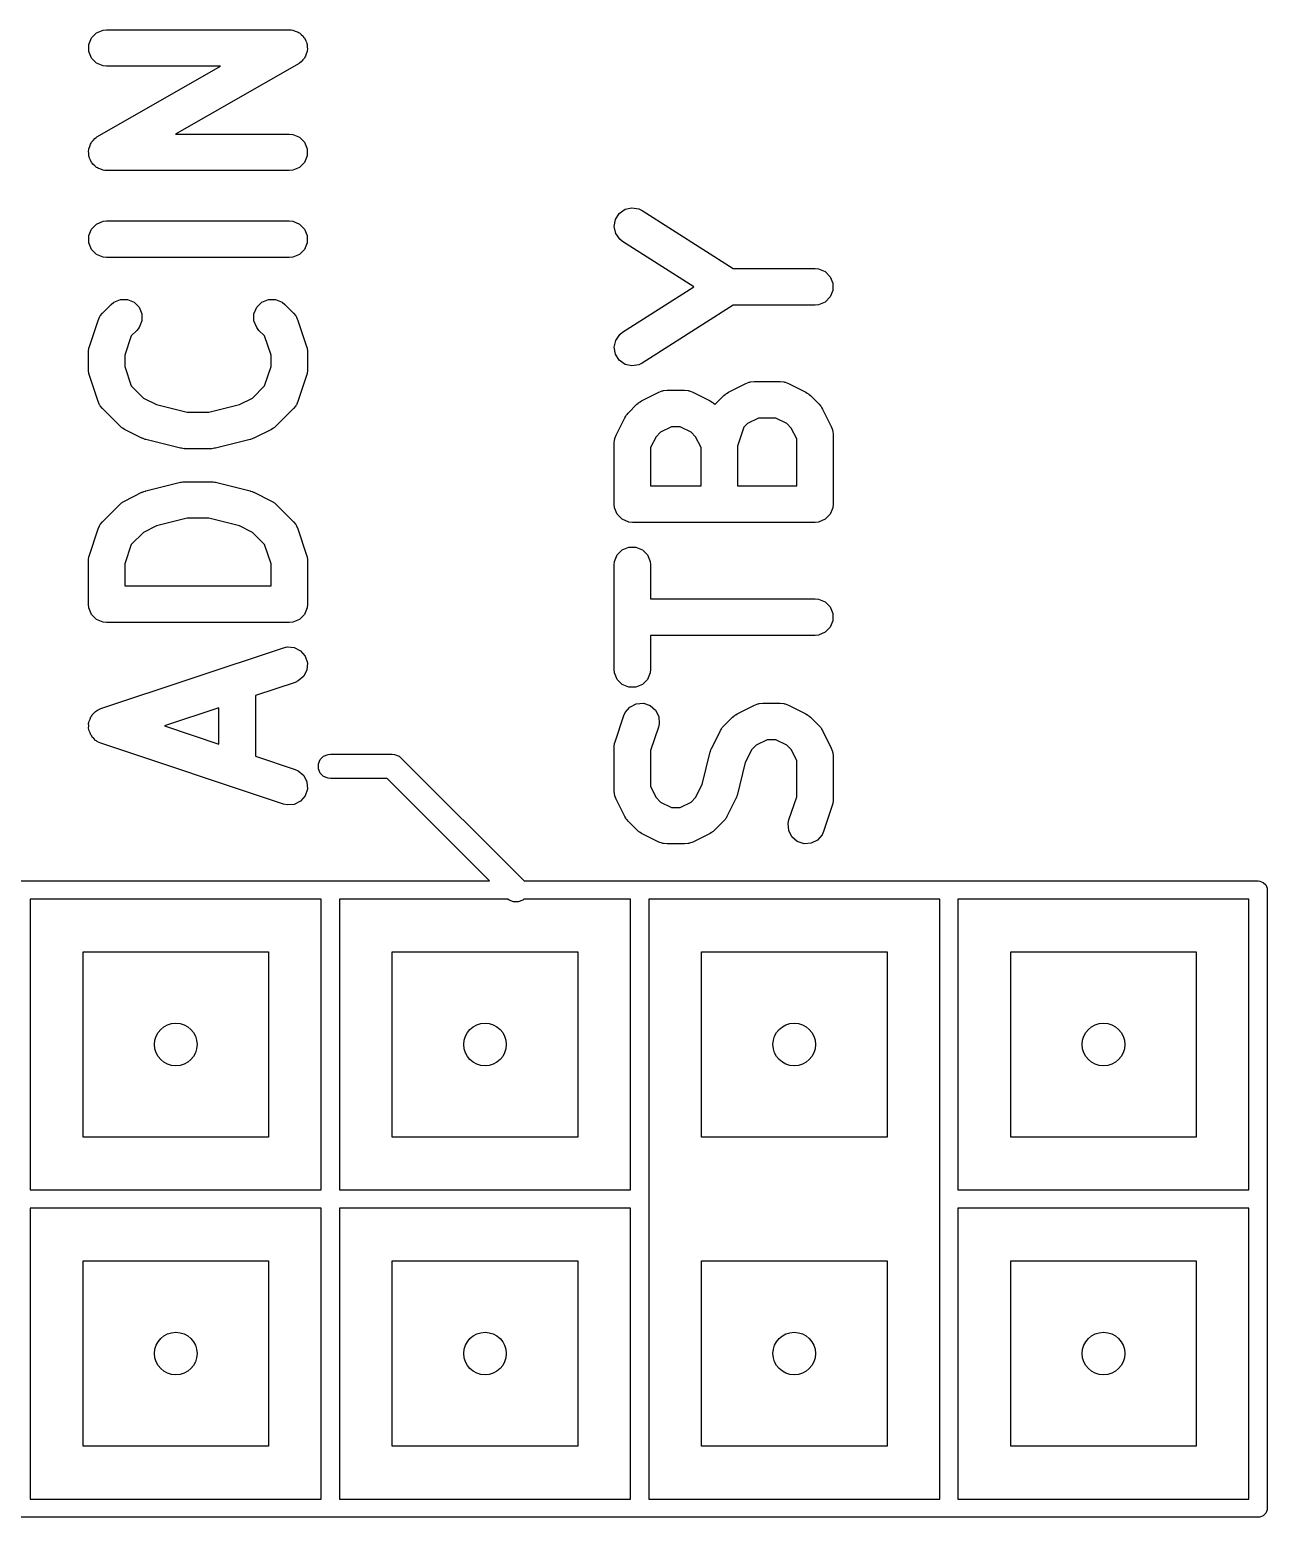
# Model space of a CAD drawing. Extents: x 0.01 to 1.99, y 0.03 to 1.59.
# Drawn here: x 0.9428 to 1.343, y 0.157 to 0.6383 of the extents above; entities that cross this region are included whole.
import ezdxf

# ---------------------------------------------------------------- set-up
doc = ezdxf.new("R2010")
doc.units = 0
doc.header["$MEASUREMENT"] = 0
doc.layers.add('BLACK', color=7, linetype='CONTINUOUS')

msp = doc.modelspace()

# ---------------------------------------------------------------- linework, layer by layer
at = {"layer": 'BLACK', "linetype": 'CONTINUOUS'}
for p, q in [((0.96186, 0.63358), (0.96274, 0.63571)), ((0.96274, 0.63571), (0.96437, 0.63734)), ((0.96437, 0.63734), (0.9665, 0.63822)), ((0.9665, 0.63822), (0.96765, 0.63833)), ((0.96765, 0.63833), (1.02671, 0.63833)), ((1.02671, 0.63833), (1.027, 0.6383)), ((1.027, 0.6383), (1.02712, 0.63832)), ((1.02712, 0.63832), (1.02727, 0.63828)), ((1.02727, 0.63828), (1.02786, 0.63822)), ((1.02786, 0.63822), (1.02858, 0.63792)), ((1.02858, 0.63792), (1.02934, 0.63771)), ((1.02934, 0.63771), (1.02964, 0.63748)), ((1.02964, 0.63748), (1.02999, 0.63734)), ((1.02999, 0.63734), (1.03054, 0.63678)), ((1.03054, 0.63678), (1.03116, 0.6363)), ((1.03116, 0.6363), (1.03135, 0.63597)), ((1.03135, 0.63597), (1.03162, 0.63571)), ((1.03162, 0.63571), (1.03192, 0.63498)), ((0.96186, 0.63128), (0.96186, 0.63358)), ((0.96274, 0.62915), (0.96186, 0.63128)), ((1.03192, 0.63498), (1.03231, 0.6343)), ((1.0322, 0.63055), (1.03199, 0.62979)), ((1.0325, 0.63128), (1.0322, 0.63055)), ((1.03231, 0.6343), (1.03235, 0.63393)), ((1.03235, 0.63393), (1.0325, 0.63358)), ((1.0325, 0.63358), (1.0325, 0.63279)), ((1.0325, 0.63279), (1.0326, 0.63201)), ((1.0326, 0.63201), (1.0325, 0.63165)), ((1.0325, 0.63165), (1.0325, 0.63128)), ((0.96437, 0.62752), (0.96274, 0.62915)), ((0.9665, 0.62664), (0.96437, 0.62752)), ((0.96472, 0.60381), (1.00447, 0.62652)), ((0.96765, 0.62652), (0.9665, 0.62664)), ((1.00447, 0.62652), (0.96765, 0.62652)), ((1.02964, 0.6273), (0.98989, 0.60459)), ((1.02988, 0.62747), (1.02964, 0.6273)), ((1.02999, 0.62752), (1.02988, 0.62747)), ((1.0301, 0.62763), (1.02999, 0.62752)), ((1.03058, 0.62797), (1.0301, 0.62763)), ((1.03106, 0.62859), (1.03058, 0.62797)), ((1.03162, 0.62915), (1.03106, 0.62859)), ((1.03176, 0.62949), (1.03162, 0.62915)), ((1.03199, 0.62979), (1.03176, 0.62949)), ((0.96237, 0.60132), (0.9626, 0.60161)), ((0.9626, 0.60161), (0.96274, 0.60196)), ((0.96274, 0.60196), (0.9633, 0.60252)), ((0.9633, 0.60252), (0.96378, 0.60314)), ((0.96378, 0.60314), (0.96426, 0.60348)), ((0.96426, 0.60348), (0.96437, 0.60359)), ((0.96437, 0.60359), (0.96448, 0.60364)), ((0.96448, 0.60364), (0.96472, 0.60381)), ((0.98989, 0.60459), (1.02671, 0.60459)), ((1.02671, 0.60459), (1.02786, 0.60447)), ((1.02786, 0.60447), (1.02999, 0.60359)), ((1.02999, 0.60359), (1.03162, 0.60196)), ((1.03162, 0.60196), (1.0325, 0.59983)), ((0.96176, 0.59909), (0.96186, 0.59946)), ((0.96186, 0.59831), (0.96176, 0.59909)), ((0.96186, 0.59983), (0.96216, 0.60056)), ((0.96186, 0.59946), (0.96186, 0.59983)), ((0.96186, 0.59753), (0.96186, 0.59831)), ((0.962, 0.59718), (0.96186, 0.59753)), ((0.96205, 0.59681), (0.962, 0.59718)), ((0.96244, 0.59613), (0.96205, 0.59681)), ((0.96216, 0.60056), (0.96237, 0.60132)), ((1.0325, 0.59753), (1.03162, 0.5954)), ((1.0325, 0.59983), (1.0325, 0.59753)), ((0.96274, 0.5954), (0.96244, 0.59613)), ((0.96301, 0.59513), (0.96274, 0.5954)), ((0.96319, 0.59481), (0.96301, 0.59513)), ((0.96381, 0.59433), (0.96319, 0.59481)), ((0.96437, 0.59377), (0.96381, 0.59433)), ((0.96472, 0.59363), (0.96437, 0.59377)), ((0.96502, 0.5934), (0.96472, 0.59363)), ((0.96577, 0.59319), (0.96502, 0.5934)), ((0.9665, 0.59289), (0.96577, 0.59319)), ((0.96709, 0.59283), (0.9665, 0.59289)), ((0.96724, 0.59279), (0.96709, 0.59283)), ((0.96735, 0.59281), (0.96724, 0.59279)), ((0.96765, 0.59278), (0.96735, 0.59281)), ((1.02671, 0.59278), (0.96765, 0.59278)), ((1.02786, 0.59289), (1.02671, 0.59278)), ((1.02999, 0.59377), (1.02786, 0.59289)), ((1.03162, 0.5954), (1.02999, 0.59377)), ((1.13215, 0.57697), (1.13338, 0.57891)), ((1.13338, 0.57891), (1.13527, 0.58024)), ((1.13527, 0.58024), (1.13752, 0.58074)), ((1.13752, 0.58074), (1.13979, 0.58034)), ((1.13979, 0.58034), (1.14082, 0.57981)), ((1.14082, 0.57981), (1.1703, 0.56105)), ((0.96186, 0.57171), (0.96274, 0.57384)), ((0.96274, 0.57384), (0.96437, 0.57547)), ((0.96437, 0.57547), (0.9665, 0.57635)), ((0.9665, 0.57635), (0.96765, 0.57647)), ((0.96765, 0.57647), (1.02671, 0.57647)), ((1.02671, 0.57647), (1.02786, 0.57635)), ((1.02786, 0.57635), (1.02999, 0.57547)), ((1.02999, 0.57547), (1.03162, 0.57384)), ((1.03162, 0.57384), (1.0325, 0.57171)), ((1.13175, 0.5747), (1.13215, 0.57697)), ((1.13225, 0.57245), (1.13175, 0.5747)), ((0.96186, 0.56941), (0.96186, 0.57171)), ((0.96274, 0.56728), (0.96186, 0.56941)), ((1.0325, 0.56941), (1.03162, 0.56728)), ((1.0325, 0.57171), (1.0325, 0.56941)), ((1.13357, 0.57056), (1.13225, 0.57245)), ((1.13448, 0.56985), (1.13357, 0.57056)), ((1.15758, 0.55515), (1.13448, 0.56985)), ((0.96437, 0.56565), (0.96274, 0.56728)), ((0.9665, 0.56477), (0.96437, 0.56565)), ((0.96765, 0.56465), (0.9665, 0.56477)), ((1.02671, 0.56465), (0.96765, 0.56465)), ((1.02786, 0.56477), (1.02671, 0.56465)), ((1.02999, 0.56565), (1.02786, 0.56477)), ((1.03162, 0.56728), (1.02999, 0.56565)), ((1.1703, 0.56105), (1.19671, 0.56105)), ((1.19671, 0.56105), (1.19786, 0.56094)), ((1.19786, 0.56094), (1.19999, 0.56006)), ((1.19999, 0.56006), (1.20162, 0.55843)), ((1.20162, 0.55843), (1.2025, 0.5563)), ((1.13448, 0.54044), (1.15758, 0.55515)), ((1.2025, 0.55399), (1.20162, 0.55187)), ((1.2025, 0.5563), (1.2025, 0.55399)), ((0.96629, 0.54661), (0.9691, 0.54943)), ((0.9691, 0.54943), (0.96999, 0.55016)), ((0.96999, 0.55016), (0.97212, 0.55104)), ((0.97212, 0.55104), (0.97443, 0.55104)), ((0.97443, 0.55104), (0.97656, 0.55016)), ((0.97656, 0.55016), (0.97819, 0.54853)), ((1.01617, 0.54853), (1.0178, 0.55016)), ((1.0178, 0.55016), (1.01993, 0.55104)), ((1.01993, 0.55104), (1.02223, 0.55104)), ((1.02223, 0.55104), (1.02436, 0.55016)), ((1.02436, 0.55016), (1.02526, 0.54943)), ((1.02526, 0.54943), (1.02807, 0.54661)), ((1.1703, 0.54924), (1.14082, 0.53048)), ((1.19671, 0.54924), (1.1703, 0.54924)), ((1.19786, 0.54935), (1.19671, 0.54924)), ((1.19999, 0.55024), (1.19786, 0.54935)), ((1.20162, 0.55187), (1.19999, 0.55024)), ((0.96205, 0.53587), (0.96486, 0.54431)), ((0.96486, 0.54431), (0.96533, 0.54536)), ((0.96533, 0.54536), (0.96547, 0.54552)), ((0.96547, 0.54552), (0.96555, 0.54572)), ((0.96555, 0.54572), (0.96629, 0.54661)), ((0.97819, 0.54853), (0.97907, 0.5464)), ((0.97907, 0.5441), (0.97819, 0.54197)), ((0.97907, 0.5464), (0.97907, 0.5441)), ((1.01529, 0.5464), (1.01617, 0.54853)), ((1.01529, 0.5441), (1.01529, 0.5464)), ((1.01617, 0.54197), (1.01529, 0.5441)), ((1.02807, 0.54661), (1.0288, 0.54572)), ((1.0288, 0.54572), (1.02889, 0.54552)), ((1.02889, 0.54552), (1.02902, 0.54536)), ((1.02902, 0.54536), (1.0295, 0.54431)), ((1.0295, 0.54431), (1.03231, 0.53587)), ((0.97562, 0.53925), (0.97356, 0.53304)), ((0.97745, 0.54107), (0.97562, 0.53925)), ((0.97819, 0.54197), (0.97745, 0.54107)), ((1.01691, 0.54107), (1.01617, 0.54197)), ((1.01873, 0.53925), (1.01691, 0.54107)), ((1.0208, 0.53304), (1.01873, 0.53925)), ((1.13225, 0.53784), (1.13357, 0.53973)), ((1.13357, 0.53973), (1.13448, 0.54044)), ((0.96175, 0.534), (0.9618, 0.53459)), ((0.96179, 0.53474), (0.96184, 0.53495)), ((0.9618, 0.53459), (0.96179, 0.53474)), ((0.96184, 0.53495), (0.96186, 0.53515)), ((0.96186, 0.53515), (0.96192, 0.5353)), ((0.96192, 0.5353), (0.96205, 0.53587)), ((1.03231, 0.53587), (1.03244, 0.5353)), ((1.03244, 0.5353), (1.0325, 0.53515)), ((1.0325, 0.53515), (1.03252, 0.53495)), ((1.03252, 0.53495), (1.03256, 0.53474)), ((1.03256, 0.53474), (1.03255, 0.53458)), ((1.03255, 0.53458), (1.03261, 0.534)), ((1.13175, 0.53559), (1.13225, 0.53784)), ((1.13215, 0.53332), (1.13175, 0.53559)), ((0.96175, 0.52838), (0.96175, 0.534)), ((0.97356, 0.53304), (0.97356, 0.52934)), ((1.0208, 0.52934), (1.0208, 0.53304)), ((1.03261, 0.534), (1.03261, 0.52838)), ((1.13338, 0.53138), (1.13215, 0.53332)), ((1.13527, 0.53006), (1.13338, 0.53138)), ((1.13752, 0.52956), (1.13527, 0.53006)), ((1.13979, 0.52996), (1.13752, 0.52956)), ((1.14082, 0.53048), (1.13979, 0.52996)), ((0.9618, 0.52779), (0.96175, 0.52838)), ((0.96179, 0.52764), (0.9618, 0.52779)), ((0.96184, 0.52743), (0.96179, 0.52764)), ((0.96186, 0.52723), (0.96184, 0.52743)), ((0.96192, 0.52708), (0.96186, 0.52723)), ((0.96205, 0.52651), (0.96192, 0.52708)), ((0.96486, 0.51807), (0.96205, 0.52651)), ((0.97356, 0.52934), (0.97562, 0.52313)), ((1.01873, 0.52313), (1.0208, 0.52934)), ((1.03231, 0.52651), (1.0295, 0.51807)), ((1.03244, 0.52708), (1.03231, 0.52651)), ((1.0325, 0.52723), (1.03244, 0.52708)), ((1.03252, 0.52743), (1.0325, 0.52723)), ((1.03256, 0.52764), (1.03252, 0.52743)), ((1.03261, 0.52838), (1.03255, 0.52779)), ((1.03255, 0.52779), (1.03256, 0.52764)), ((0.97562, 0.52313), (0.97959, 0.51917)), ((1.01477, 0.51917), (1.01873, 0.52313)), ((1.14063, 0.51825), (1.14626, 0.52106)), ((1.14626, 0.52106), (1.14734, 0.52147)), ((1.14734, 0.52147), (1.14755, 0.52149)), ((1.14755, 0.52149), (1.14775, 0.52157)), ((1.14775, 0.52157), (1.1489, 0.52168)), ((1.1489, 0.52168), (1.15452, 0.52168)), ((1.15452, 0.52168), (1.15568, 0.52157)), ((1.15568, 0.52157), (1.15587, 0.52149)), ((1.15587, 0.52149), (1.15608, 0.52147)), ((1.15608, 0.52147), (1.15716, 0.52106)), ((1.15716, 0.52106), (1.16279, 0.51825)), ((1.16441, 0.51714), (1.16722, 0.51995)), ((1.16722, 0.51995), (1.16767, 0.52032)), ((1.16767, 0.52032), (1.16778, 0.52044)), ((1.16778, 0.52044), (1.16795, 0.52055)), ((1.16795, 0.52055), (1.16812, 0.52069)), ((1.16812, 0.52069), (1.16826, 0.52075)), ((1.16826, 0.52075), (1.16876, 0.52106)), ((1.16876, 0.52106), (1.17438, 0.52387)), ((1.17438, 0.52387), (1.17546, 0.52428)), ((1.17546, 0.52428), (1.17567, 0.5243)), ((1.17567, 0.5243), (1.17587, 0.52438)), ((1.17587, 0.52438), (1.17702, 0.52449)), ((1.17702, 0.52449), (1.18546, 0.52449)), ((1.18546, 0.52449), (1.18661, 0.52438)), ((1.18661, 0.52438), (1.18681, 0.5243)), ((1.18681, 0.5243), (1.18702, 0.52428)), ((1.18702, 0.52428), (1.1881, 0.52387)), ((1.1881, 0.52387), (1.19372, 0.52106)), ((1.19372, 0.52106), (1.19422, 0.52075)), ((1.19422, 0.52075), (1.19436, 0.52069)), ((1.19436, 0.52069), (1.19452, 0.52055)), ((1.19452, 0.52055), (1.1947, 0.52044)), ((1.1947, 0.52044), (1.1948, 0.52032)), ((1.1948, 0.52032), (1.19526, 0.51995)), ((1.19526, 0.51995), (1.19807, 0.51714)), ((0.96533, 0.51702), (0.96486, 0.51807)), ((0.96547, 0.51686), (0.96533, 0.51702)), ((0.96555, 0.51666), (0.96547, 0.51686)), ((0.96629, 0.51577), (0.96555, 0.51666)), ((0.97191, 0.51014), (0.96629, 0.51577)), ((0.97959, 0.51917), (0.98377, 0.51708)), ((0.98377, 0.51708), (0.99369, 0.5146)), ((1.00067, 0.5146), (1.01058, 0.51708)), ((1.01058, 0.51708), (1.01477, 0.51917)), ((1.02807, 0.51577), (1.02245, 0.51014)), ((1.0288, 0.51666), (1.02807, 0.51577)), ((1.02889, 0.51686), (1.0288, 0.51666)), ((1.02902, 0.51702), (1.02889, 0.51686)), ((1.0295, 0.51807), (1.02902, 0.51702)), ((1.13629, 0.51433), (1.1391, 0.51714)), ((1.1391, 0.51714), (1.13955, 0.51751)), ((1.13955, 0.51751), (1.13965, 0.51763)), ((1.13965, 0.51763), (1.13983, 0.51774)), ((1.13983, 0.51774), (1.13999, 0.51787)), ((1.13999, 0.51787), (1.14014, 0.51793)), ((1.14014, 0.51793), (1.14063, 0.51825)), ((1.16279, 0.51825), (1.16328, 0.51793)), ((1.16328, 0.51793), (1.16343, 0.51787)), ((1.16343, 0.51787), (1.16359, 0.51774)), ((1.16359, 0.51774), (1.16377, 0.51763)), ((1.16377, 0.51763), (1.16387, 0.51751)), ((1.16387, 0.51751), (1.16432, 0.51714)), ((1.16432, 0.51714), (1.16437, 0.51709)), ((1.16437, 0.51709), (1.16441, 0.51714)), ((1.19807, 0.51714), (1.19844, 0.51669)), ((1.19844, 0.51669), (1.19856, 0.51658)), ((1.19856, 0.51658), (1.19867, 0.51641)), ((1.19867, 0.51641), (1.1988, 0.51624)), ((1.1988, 0.51624), (1.19886, 0.5161)), ((1.19886, 0.5161), (1.19918, 0.5156)), ((1.19918, 0.5156), (1.20199, 0.50998)), ((0.99369, 0.5146), (1.00067, 0.5146)), ((1.13237, 0.50717), (1.13518, 0.51279)), ((1.13518, 0.51279), (1.13549, 0.51329)), ((1.13549, 0.51329), (1.13555, 0.51343)), ((1.13555, 0.51343), (1.13569, 0.51359)), ((1.13569, 0.51359), (1.1358, 0.51377)), ((1.1358, 0.51377), (1.13592, 0.51387)), ((1.13592, 0.51387), (1.13629, 0.51433)), ((1.17489, 0.51092), (1.17375, 0.50977)), ((1.17841, 0.51268), (1.17489, 0.51092)), ((1.18406, 0.51268), (1.17841, 0.51268)), ((1.18758, 0.51092), (1.18406, 0.51268)), ((1.18904, 0.50947), (1.18758, 0.51092)), ((0.97236, 0.50977), (0.97191, 0.51014)), ((0.97247, 0.50965), (0.97236, 0.50977)), ((0.97264, 0.50954), (0.97247, 0.50965)), ((0.97281, 0.50941), (0.97264, 0.50954)), ((0.97295, 0.50935), (0.97281, 0.50941)), ((0.97345, 0.50904), (0.97295, 0.50935)), ((0.97907, 0.50622), (0.97345, 0.50904)), ((0.97915, 0.50619), (0.97907, 0.50622)), ((0.97919, 0.50617), (0.97915, 0.50619)), ((0.97967, 0.50599), (0.97919, 0.50617)), ((0.98015, 0.50581), (0.97967, 0.50599)), ((0.98019, 0.50581), (0.98015, 0.50581)), ((0.98028, 0.50578), (0.98019, 0.50581)), ((0.99153, 0.50296), (0.98028, 0.50578)), ((1.01408, 0.50578), (1.00283, 0.50296)), ((1.01416, 0.50581), (1.01408, 0.50578)), ((1.0142, 0.50581), (1.01416, 0.50581)), ((1.01468, 0.50599), (1.0142, 0.50581)), ((1.01517, 0.50617), (1.01468, 0.50599)), ((1.0152, 0.50619), (1.01517, 0.50617)), ((1.01529, 0.50622), (1.0152, 0.50619)), ((1.02091, 0.50904), (1.01529, 0.50622)), ((1.02141, 0.50935), (1.02091, 0.50904)), ((1.02155, 0.50941), (1.02141, 0.50935)), ((1.02171, 0.50954), (1.02155, 0.50941)), ((1.02189, 0.50965), (1.02171, 0.50954)), ((1.02199, 0.50977), (1.02189, 0.50965)), ((1.02245, 0.51014), (1.02199, 0.50977)), ((1.13175, 0.50453), (1.13186, 0.50568)), ((1.13186, 0.50568), (1.13194, 0.50588)), ((1.13194, 0.50588), (1.13195, 0.50609)), ((1.13195, 0.50609), (1.13237, 0.50717)), ((1.14532, 0.50665), (1.14356, 0.50313)), ((1.14677, 0.50811), (1.14532, 0.50665)), ((1.15029, 0.50987), (1.14677, 0.50811)), ((1.15313, 0.50987), (1.15029, 0.50987)), ((1.15665, 0.50811), (1.15313, 0.50987)), ((1.15811, 0.50665), (1.15665, 0.50811)), ((1.15987, 0.50313), (1.15811, 0.50665)), ((1.17375, 0.50977), (1.17168, 0.50357)), ((1.1908, 0.50595), (1.18904, 0.50947)), ((1.1908, 0.49075), (1.1908, 0.50595)), ((1.20199, 0.50998), (1.2024, 0.5089)), ((1.2024, 0.5089), (1.20242, 0.50869)), ((1.20242, 0.50869), (1.2025, 0.50849)), ((1.2025, 0.50849), (1.20261, 0.50734)), ((1.20261, 0.50734), (1.20261, 0.48484)), ((0.99173, 0.50293), (0.99153, 0.50296)), ((0.99181, 0.5029), (0.99173, 0.50293)), ((0.99224, 0.50286), (0.99181, 0.5029)), ((0.99267, 0.50279), (0.99224, 0.50286)), ((0.99276, 0.50281), (0.99267, 0.50279)), ((0.99296, 0.50279), (0.99276, 0.50281)), ((1.0014, 0.50279), (0.99296, 0.50279)), ((1.0016, 0.50281), (1.0014, 0.50279)), ((1.00168, 0.50279), (1.0016, 0.50281)), ((1.00211, 0.50286), (1.00168, 0.50279)), ((1.00255, 0.5029), (1.00211, 0.50286)), ((1.00263, 0.50293), (1.00255, 0.5029)), ((1.00283, 0.50296), (1.00263, 0.50293)), ((1.13175, 0.48484), (1.13175, 0.50453)), ((1.14356, 0.50313), (1.14356, 0.49075)), ((1.15987, 0.49075), (1.15987, 0.50313)), ((1.17168, 0.50357), (1.17168, 0.49075)), ((0.98028, 0.48911), (0.99153, 0.49192)), ((0.99153, 0.49192), (0.99173, 0.49195)), ((0.99173, 0.49195), (0.99181, 0.49199)), ((0.99181, 0.49199), (0.99224, 0.49203)), ((0.99224, 0.49203), (0.99267, 0.49209)), ((0.99267, 0.49209), (0.99276, 0.49208)), ((0.99276, 0.49208), (0.99296, 0.4921)), ((0.99296, 0.4921), (1.0014, 0.4921)), ((1.0014, 0.4921), (1.0016, 0.49208)), ((1.0016, 0.49208), (1.00168, 0.49209)), ((1.00168, 0.49209), (1.00211, 0.49203)), ((1.00211, 0.49203), (1.00255, 0.49199)), ((1.00255, 0.49199), (1.00263, 0.49195)), ((1.00263, 0.49195), (1.00283, 0.49192)), ((1.00283, 0.49192), (1.01408, 0.48911)), ((0.97345, 0.48585), (0.97907, 0.48867)), ((0.97907, 0.48867), (0.97915, 0.4887)), ((0.97915, 0.4887), (0.97919, 0.48872)), ((0.97919, 0.48872), (0.97967, 0.4889)), ((0.97967, 0.4889), (0.98015, 0.48908)), ((0.98015, 0.48908), (0.98019, 0.48908)), ((0.98019, 0.48908), (0.98028, 0.48911)), ((1.01408, 0.48911), (1.01416, 0.48908)), ((1.01416, 0.48908), (1.0142, 0.48908)), ((1.0142, 0.48908), (1.01468, 0.4889)), ((1.01468, 0.4889), (1.01517, 0.48872)), ((1.01517, 0.48872), (1.0152, 0.4887)), ((1.0152, 0.4887), (1.01529, 0.48867)), ((1.01529, 0.48867), (1.02091, 0.48585)), ((1.14356, 0.49075), (1.15987, 0.49075)), ((1.17168, 0.49075), (1.1908, 0.49075)), ((0.96629, 0.47912), (0.97191, 0.48475)), ((0.97191, 0.48475), (0.97236, 0.48512)), ((0.97236, 0.48512), (0.97247, 0.48524)), ((0.97247, 0.48524), (0.97264, 0.48535)), ((0.97264, 0.48535), (0.97281, 0.48548)), ((0.97281, 0.48548), (0.97295, 0.48554)), ((0.97295, 0.48554), (0.97345, 0.48585)), ((1.02091, 0.48585), (1.02141, 0.48554)), ((1.02141, 0.48554), (1.02155, 0.48548)), ((1.02155, 0.48548), (1.02171, 0.48535)), ((1.02171, 0.48535), (1.02189, 0.48524)), ((1.02189, 0.48524), (1.02199, 0.48512)), ((1.02199, 0.48512), (1.02245, 0.48475)), ((1.02245, 0.48475), (1.02807, 0.47912)), ((1.13186, 0.48369), (1.13175, 0.48484)), ((1.13274, 0.48156), (1.13186, 0.48369)), ((1.13437, 0.47993), (1.13274, 0.48156)), ((1.20162, 0.48156), (1.19999, 0.47993)), ((1.2025, 0.48369), (1.20162, 0.48156)), ((1.20261, 0.48484), (1.2025, 0.48369)), ((0.96205, 0.46838), (0.96486, 0.47681)), ((0.96486, 0.47681), (0.96533, 0.47787)), ((0.96533, 0.47787), (0.96547, 0.47803)), ((0.96547, 0.47803), (0.96555, 0.47823)), ((0.96555, 0.47823), (0.96629, 0.47912)), ((0.98377, 0.47781), (0.97959, 0.47572)), ((0.99369, 0.48029), (0.98377, 0.47781)), ((1.00067, 0.48029), (0.99369, 0.48029)), ((1.01058, 0.47781), (1.00067, 0.48029)), ((1.01477, 0.47572), (1.01058, 0.47781)), ((1.02807, 0.47912), (1.0288, 0.47823)), ((1.0288, 0.47823), (1.02889, 0.47803)), ((1.02889, 0.47803), (1.02902, 0.47787)), ((1.02902, 0.47787), (1.0295, 0.47681)), ((1.0295, 0.47681), (1.03231, 0.46838)), ((1.1365, 0.47905), (1.13437, 0.47993)), ((1.13765, 0.47894), (1.1365, 0.47905)), ((1.19671, 0.47894), (1.13765, 0.47894)), ((1.19786, 0.47905), (1.19671, 0.47894)), ((1.19999, 0.47993), (1.19786, 0.47905)), ((0.97562, 0.47176), (0.97356, 0.46555)), ((0.97959, 0.47572), (0.97562, 0.47176)), ((1.01873, 0.47176), (1.01477, 0.47572)), ((1.0208, 0.46555), (1.01873, 0.47176)), ((0.96175, 0.46651), (0.9618, 0.46709)), ((0.96179, 0.46725), (0.96184, 0.46745)), ((0.9618, 0.46709), (0.96179, 0.46725)), ((0.96184, 0.46745), (0.96186, 0.46766)), ((0.96186, 0.46766), (0.96192, 0.46781)), ((0.96192, 0.46781), (0.96205, 0.46838)), ((1.03231, 0.46838), (1.03244, 0.46781)), ((1.03244, 0.46781), (1.0325, 0.46766)), ((1.0325, 0.46766), (1.03252, 0.46745)), ((1.03252, 0.46745), (1.03256, 0.46725)), ((1.03256, 0.46725), (1.03255, 0.46709)), ((1.03255, 0.46709), (1.03261, 0.46651)), ((1.13186, 0.46631), (1.13274, 0.46844)), ((1.13274, 0.46844), (1.13437, 0.47007)), ((1.13437, 0.47007), (1.1365, 0.47095)), ((1.1365, 0.47095), (1.1388, 0.47095)), ((1.1388, 0.47095), (1.14093, 0.47007)), ((1.14093, 0.47007), (1.14256, 0.46844)), ((1.14256, 0.46844), (1.14344, 0.46631)), ((0.96175, 0.45245), (0.96175, 0.46651)), ((0.97356, 0.46555), (0.97356, 0.45836)), ((1.0208, 0.45836), (1.0208, 0.46555)), ((1.03261, 0.46651), (1.03261, 0.45245)), ((1.13175, 0.46516), (1.13186, 0.46631)), ((1.13175, 0.43141), (1.13175, 0.46516)), ((1.14344, 0.46631), (1.14356, 0.46516)), ((1.14356, 0.46516), (1.14356, 0.45419)), ((0.97356, 0.45836), (1.0208, 0.45836)), ((0.96186, 0.4513), (0.96175, 0.45245)), ((1.03261, 0.45245), (1.0325, 0.4513)), ((1.14356, 0.45419), (1.19671, 0.45419)), ((1.19671, 0.45419), (1.19786, 0.45408)), ((1.19786, 0.45408), (1.19999, 0.45319)), ((1.19999, 0.45319), (1.20162, 0.45157)), ((0.96274, 0.44917), (0.96186, 0.4513)), ((0.96437, 0.44754), (0.96274, 0.44917)), ((1.03162, 0.44917), (1.02999, 0.44754)), ((1.0325, 0.4513), (1.03162, 0.44917)), ((1.20162, 0.45157), (1.2025, 0.44944)), ((1.2025, 0.44944), (1.2025, 0.44713)), ((0.9665, 0.44666), (0.96437, 0.44754)), ((0.96765, 0.44654), (0.9665, 0.44666)), ((1.02671, 0.44654), (0.96765, 0.44654)), ((1.02786, 0.44666), (1.02671, 0.44654)), ((1.02999, 0.44754), (1.02786, 0.44666)), ((1.19999, 0.44337), (1.19786, 0.44249)), ((1.20162, 0.445), (1.19999, 0.44337)), ((1.2025, 0.44713), (1.20162, 0.445)), ((0.96578, 0.41868), (1.02484, 0.43837)), ((1.02484, 0.43837), (1.02597, 0.43862)), ((1.02597, 0.43862), (1.02827, 0.43846)), ((1.02827, 0.43846), (1.03033, 0.43743)), ((1.19671, 0.44238), (1.14356, 0.44238)), ((1.14356, 0.44238), (1.14356, 0.43141)), ((1.19786, 0.44249), (1.19671, 0.44238)), ((1.03033, 0.43743), (1.03184, 0.43569)), ((1.03184, 0.43569), (1.03256, 0.4335)), ((1.03256, 0.4335), (1.0324, 0.4312)), ((1.03137, 0.42914), (1.02963, 0.42763)), ((1.0324, 0.4312), (1.03137, 0.42914)), ((1.13186, 0.43026), (1.13175, 0.43141)), ((1.13274, 0.42813), (1.13186, 0.43026)), ((1.14344, 0.43026), (1.14256, 0.42813)), ((1.14356, 0.43141), (1.14344, 0.43026)), ((1.02857, 0.42716), (1.01574, 0.42288)), ((1.02963, 0.42763), (1.02857, 0.42716)), ((1.13437, 0.4265), (1.13274, 0.42813)), ((1.1365, 0.42562), (1.13437, 0.4265)), ((1.1388, 0.42562), (1.1365, 0.42562)), ((1.14093, 0.4265), (1.1388, 0.42562)), ((1.14256, 0.42813), (1.14093, 0.4265)), ((1.00393, 0.41895), (0.98633, 0.41308)), ((1.00393, 0.40721), (1.00393, 0.41895)), ((1.01574, 0.42288), (1.01574, 0.40328)), ((1.13533, 0.41746), (1.13684, 0.4192)), ((1.13684, 0.4192), (1.1389, 0.42023)), ((1.1389, 0.42023), (1.1412, 0.4204)), ((1.1412, 0.4204), (1.14339, 0.41967)), ((1.14339, 0.41967), (1.14513, 0.41816)), ((1.17157, 0.41701), (1.17719, 0.41982)), ((1.17719, 0.41982), (1.17827, 0.42023)), ((1.17827, 0.42023), (1.17848, 0.42025)), ((1.17848, 0.42025), (1.17868, 0.42033)), ((1.17868, 0.42033), (1.17983, 0.42044)), ((1.17983, 0.42044), (1.18546, 0.42044)), ((1.18546, 0.42044), (1.18661, 0.42033)), ((1.18661, 0.42033), (1.18681, 0.42025)), ((1.18681, 0.42025), (1.18702, 0.42023)), ((1.18702, 0.42023), (1.1881, 0.41982)), ((1.1881, 0.41982), (1.19372, 0.41701)), ((0.96179, 0.41382), (0.96193, 0.41422)), ((0.96193, 0.41422), (0.96195, 0.41464)), ((0.96195, 0.41464), (0.96229, 0.4153)), ((0.96229, 0.4153), (0.96252, 0.416)), ((0.96252, 0.416), (0.9628, 0.41632)), ((0.9628, 0.41632), (0.96299, 0.4167)), ((0.96299, 0.4167), (0.96354, 0.41719)), ((0.96354, 0.41719), (0.96403, 0.41775)), ((0.96403, 0.41775), (0.96441, 0.41793)), ((0.96441, 0.41793), (0.96473, 0.41821)), ((0.96473, 0.41821), (0.96578, 0.41868)), ((1.13205, 0.40797), (1.13486, 0.41641)), ((1.13486, 0.41641), (1.13533, 0.41746)), ((1.14513, 0.41816), (1.14616, 0.4161)), ((1.14616, 0.4161), (1.14632, 0.4138)), ((1.16722, 0.41309), (1.17003, 0.4159)), ((1.17003, 0.4159), (1.17049, 0.41627)), ((1.17049, 0.41627), (1.17059, 0.41639)), ((1.17059, 0.41639), (1.17077, 0.4165)), ((1.17077, 0.4165), (1.17093, 0.41664)), ((1.17093, 0.41664), (1.17107, 0.4167)), ((1.17107, 0.4167), (1.17157, 0.41701)), ((1.19372, 0.41701), (1.19422, 0.4167)), ((1.19422, 0.4167), (1.19436, 0.41664)), ((1.19436, 0.41664), (1.19452, 0.4165)), ((1.19452, 0.4165), (1.1947, 0.41639)), ((1.1947, 0.41639), (1.1948, 0.41627)), ((1.1948, 0.41627), (1.19526, 0.4159)), ((1.19526, 0.4159), (1.19807, 0.41309)), ((0.96184, 0.41308), (0.96179, 0.41382)), ((0.96179, 0.41234), (0.96184, 0.41308)), ((0.96193, 0.41194), (0.96179, 0.41234)), ((0.96195, 0.41152), (0.96193, 0.41194)), ((0.96229, 0.41086), (0.96195, 0.41152)), ((0.96252, 0.41016), (0.96229, 0.41086)), ((0.9628, 0.40984), (0.96252, 0.41016)), ((0.96299, 0.40946), (0.9628, 0.40984)), ((0.96354, 0.40897), (0.96299, 0.40946)), ((0.98633, 0.41308), (1.00393, 0.40721)), ((1.14607, 0.41267), (1.14356, 0.40514)), ((1.14632, 0.4138), (1.14607, 0.41267)), ((1.1633, 0.40593), (1.16611, 0.41156)), ((1.16611, 0.41156), (1.16643, 0.41205)), ((1.16643, 0.41205), (1.16649, 0.4122)), ((1.16649, 0.4122), (1.16662, 0.41236)), ((1.16662, 0.41236), (1.16673, 0.41254)), ((1.16673, 0.41254), (1.16685, 0.41264)), ((1.16685, 0.41264), (1.16722, 0.41309)), ((1.19807, 0.41309), (1.19844, 0.41264)), ((1.19844, 0.41264), (1.19856, 0.41254)), ((1.19856, 0.41254), (1.19867, 0.41236)), ((1.19867, 0.41236), (1.1988, 0.4122)), ((1.1988, 0.4122), (1.19886, 0.41205)), ((1.19886, 0.41205), (1.19918, 0.41156)), ((1.19918, 0.41156), (1.20199, 0.40593)), ((0.96403, 0.40841), (0.96354, 0.40897)), ((0.96441, 0.40823), (0.96403, 0.40841)), ((0.96473, 0.40795), (0.96441, 0.40823)), ((0.96578, 0.40748), (0.96473, 0.40795)), ((1.02484, 0.38779), (0.96578, 0.40748)), ((1.13175, 0.4061), (1.1318, 0.40669)), ((1.13175, 0.39204), (1.13175, 0.4061)), ((1.13179, 0.40684), (1.13184, 0.40705)), ((1.1318, 0.40669), (1.13179, 0.40684)), ((1.13184, 0.40705), (1.13186, 0.40725)), ((1.13186, 0.40725), (1.13192, 0.4074)), ((1.13192, 0.4074), (1.13205, 0.40797)), ((1.14356, 0.40514), (1.14356, 0.39344)), ((1.1602, 0.3941), (1.16286, 0.40472)), ((1.16286, 0.40472), (1.16289, 0.40481)), ((1.16289, 0.40485), (1.16307, 0.40533)), ((1.16289, 0.40481), (1.16289, 0.40485)), ((1.16307, 0.40533), (1.16324, 0.40581)), ((1.16324, 0.40581), (1.16327, 0.40585)), ((1.16327, 0.40585), (1.1633, 0.40593)), ((1.17625, 0.40542), (1.17416, 0.40123)), ((1.17771, 0.40687), (1.17625, 0.40542)), ((1.18123, 0.40863), (1.17771, 0.40687)), ((1.18406, 0.40863), (1.18123, 0.40863)), ((1.18758, 0.40687), (1.18406, 0.40863)), ((1.18904, 0.40542), (1.18758, 0.40687)), ((1.1908, 0.4019), (1.18904, 0.40542)), ((1.20199, 0.40593), (1.2024, 0.40485)), ((1.2024, 0.40485), (1.20242, 0.40464)), ((1.20242, 0.40464), (1.2025, 0.40444)), ((1.2025, 0.40444), (1.20261, 0.40329)), ((1.01574, 0.40328), (1.02857, 0.399)), ((1.03614, 0.40077), (1.03673, 0.40219)), ((1.03614, 0.39923), (1.03614, 0.40077)), ((1.03673, 0.40219), (1.03781, 0.40327)), ((1.03781, 0.40327), (1.03923, 0.40386)), ((1.03923, 0.40386), (1.04, 0.40394)), ((1.04, 0.40394), (1.06, 0.40394)), ((1.06, 0.40394), (1.06077, 0.40386)), ((1.06077, 0.40386), (1.06219, 0.40327)), ((1.06219, 0.40327), (1.06278, 0.40278)), ((1.06278, 0.40278), (1.10262, 0.36295)), ((1.17416, 0.40123), (1.1715, 0.39061)), ((1.1908, 0.39019), (1.1908, 0.4019)), ((1.20261, 0.40329), (1.20261, 0.38923)), ((1.02857, 0.399), (1.02963, 0.39853)), ((1.02963, 0.39853), (1.03137, 0.39702)), ((1.03137, 0.39702), (1.0324, 0.39495)), ((1.0324, 0.39495), (1.03256, 0.39266)), ((1.03673, 0.39781), (1.03614, 0.39923)), ((1.03781, 0.39673), (1.03673, 0.39781)), ((1.03923, 0.39614), (1.03781, 0.39673)), ((1.04, 0.39606), (1.03923, 0.39614)), ((1.05837, 0.39606), (1.04, 0.39606)), ((1.09148, 0.36295), (1.05837, 0.39606)), ((1.03184, 0.39047), (1.03033, 0.38873)), ((1.03256, 0.39266), (1.03184, 0.39047)), ((1.13186, 0.39089), (1.13175, 0.39204)), ((1.13194, 0.39069), (1.13186, 0.39089)), ((1.13195, 0.39048), (1.13194, 0.39069)), ((1.13237, 0.3894), (1.13195, 0.39048)), ((1.14356, 0.39344), (1.14532, 0.38992)), ((1.14532, 0.38992), (1.14677, 0.38846)), ((1.15665, 0.38846), (1.15811, 0.38992)), ((1.15811, 0.38992), (1.1602, 0.3941)), ((1.17128, 0.39), (1.17111, 0.38952)), ((1.17147, 0.39048), (1.17128, 0.39)), ((1.1715, 0.39061), (1.17147, 0.39052)), ((1.17147, 0.39052), (1.17147, 0.39048)), ((1.18829, 0.38266), (1.1908, 0.39019)), ((1.02597, 0.38754), (1.02484, 0.38779)), ((1.02827, 0.3877), (1.02597, 0.38754)), ((1.03033, 0.38873), (1.02827, 0.3877)), ((1.13518, 0.38378), (1.13237, 0.3894)), ((1.14677, 0.38846), (1.15029, 0.3867)), ((1.15029, 0.3867), (1.15313, 0.3867)), ((1.15313, 0.3867), (1.15665, 0.38846)), ((1.17105, 0.3894), (1.16824, 0.38378)), ((1.17109, 0.38948), (1.17105, 0.3894)), ((1.17111, 0.38952), (1.17109, 0.38948)), ((1.20231, 0.38736), (1.1995, 0.37893)), ((1.20244, 0.38793), (1.20231, 0.38736)), ((1.2025, 0.38808), (1.20244, 0.38793)), ((1.20252, 0.38829), (1.2025, 0.38808)), ((1.20256, 0.38849), (1.20252, 0.38829)), ((1.20261, 0.38923), (1.20255, 0.38865)), ((1.20255, 0.38865), (1.20256, 0.38849)), ((1.13549, 0.38328), (1.13518, 0.38378)), ((1.13555, 0.38314), (1.13549, 0.38328)), ((1.13569, 0.38297), (1.13555, 0.38314)), ((1.1358, 0.3828), (1.13569, 0.38297)), ((1.13592, 0.38269), (1.1358, 0.3828)), ((1.13629, 0.38224), (1.13592, 0.38269)), ((1.1391, 0.37943), (1.13629, 0.38224)), ((1.16714, 0.38224), (1.16432, 0.37943)), ((1.16751, 0.38269), (1.16714, 0.38224)), ((1.16763, 0.3828), (1.16751, 0.38269)), ((1.16774, 0.38297), (1.16763, 0.3828)), ((1.16787, 0.38314), (1.16774, 0.38297)), ((1.16793, 0.38328), (1.16787, 0.38314)), ((1.16824, 0.38378), (1.16793, 0.38328)), ((1.18803, 0.38153), (1.18829, 0.38266)), ((1.1882, 0.37923), (1.18803, 0.38153)), ((1.13955, 0.37906), (1.1391, 0.37943)), ((1.13965, 0.37894), (1.13955, 0.37906)), ((1.13983, 0.37883), (1.13965, 0.37894)), ((1.13999, 0.37869), (1.13983, 0.37883)), ((1.14014, 0.37864), (1.13999, 0.37869)), ((1.14063, 0.37832), (1.14014, 0.37864)), ((1.14626, 0.37551), (1.14063, 0.37832)), ((1.14734, 0.3751), (1.14626, 0.37551)), ((1.15716, 0.37551), (1.15608, 0.3751)), ((1.16279, 0.37832), (1.15716, 0.37551)), ((1.16328, 0.37864), (1.16279, 0.37832)), ((1.16343, 0.37869), (1.16328, 0.37864)), ((1.16359, 0.37883), (1.16343, 0.37869)), ((1.16377, 0.37894), (1.16359, 0.37883)), ((1.16387, 0.37906), (1.16377, 0.37894)), ((1.16432, 0.37943), (1.16387, 0.37906)), ((1.18923, 0.37717), (1.1882, 0.37923)), ((1.19097, 0.37566), (1.18923, 0.37717)), ((1.19316, 0.37493), (1.19097, 0.37566)), ((1.19751, 0.37613), (1.19545, 0.3751)), ((1.19902, 0.37787), (1.19751, 0.37613)), ((1.1995, 0.37893), (1.19902, 0.37787)), ((1.14755, 0.37508), (1.14734, 0.3751)), ((1.14775, 0.375), (1.14755, 0.37508)), ((1.1489, 0.37489), (1.14775, 0.375)), ((1.15452, 0.37489), (1.1489, 0.37489)), ((1.15568, 0.375), (1.15452, 0.37489)), ((1.15587, 0.37508), (1.15568, 0.375)), ((1.15608, 0.3751), (1.15587, 0.37508)), ((1.19545, 0.3751), (1.19316, 0.37493)), ((0.94, 0.36295), (1.04, 0.36295)), ((1.04, 0.36295), (1.09148, 0.36295)), ((1.10262, 0.36295), (1.14, 0.36295)), ((1.14, 0.36295), (1.24, 0.36295)), ((1.24, 0.36295), (1.34, 0.36295)), ((1.34, 0.36295), (1.34058, 0.3629)), ((1.34058, 0.3629), (1.34164, 0.36246)), ((1.34164, 0.36246), (1.34246, 0.36164)), ((1.34246, 0.36164), (1.3429, 0.36058)), ((0.94295, 0.35705), (0.94295, 0.26295)), ((1.03705, 0.35705), (0.94295, 0.35705)), ((1.03705, 0.26295), (1.03705, 0.35705)), ((1.09742, 0.35705), (1.04295, 0.35705)), ((1.04295, 0.35705), (1.04295, 0.26295)), ((1.09781, 0.35673), (1.09742, 0.35705)), ((1.09923, 0.35614), (1.09781, 0.35673)), ((1.10219, 0.35673), (1.10077, 0.35614)), ((1.10251, 0.35705), (1.10219, 0.35673)), ((1.13705, 0.35705), (1.10251, 0.35705)), ((1.13705, 0.26295), (1.13705, 0.35705)), ((1.14295, 0.35705), (1.14295, 0.26)), ((1.23705, 0.35705), (1.14295, 0.35705)), ((1.23705, 0.26), (1.23705, 0.35705)), ((1.24295, 0.35705), (1.24295, 0.26295)), ((1.33705, 0.35705), (1.24295, 0.35705)), ((1.33705, 0.26295), (1.33705, 0.35705)), ((1.3429, 0.36058), (1.34295, 0.36)), ((1.34295, 0.36), (1.34295, 0.26)), ((1.10077, 0.35614), (1.09923, 0.35614)), ((0.96, 0.28), (0.96, 0.34)), ((0.96, 0.34), (1.02, 0.34)), ((1.02, 0.34), (1.02, 0.28)), ((1.06, 0.28), (1.06, 0.34)), ((1.06, 0.34), (1.12, 0.34)), ((1.12, 0.34), (1.12, 0.28)), ((1.16, 0.28), (1.16, 0.34)), ((1.16, 0.34), (1.22, 0.34)), ((1.22, 0.34), (1.22, 0.28)), ((1.26, 0.28), (1.26, 0.34)), ((1.26, 0.34), (1.32, 0.34)), ((1.32, 0.34), (1.32, 0.28)), ((1.02, 0.28), (0.96, 0.28)), ((1.12, 0.28), (1.06, 0.28)), ((1.22, 0.28), (1.16, 0.28)), ((1.32, 0.28), (1.26, 0.28)), ((0.94295, 0.26295), (1.03705, 0.26295)), ((1.04295, 0.26295), (1.13705, 0.26295)), ((1.14295, 0.26), (1.14295, 0.16295)), ((1.23705, 0.16295), (1.23705, 0.26)), ((1.24295, 0.26295), (1.33705, 0.26295)), ((1.34295, 0.26), (1.34295, 0.16)), ((0.94295, 0.25705), (0.94295, 0.16295)), ((1.03705, 0.25705), (0.94295, 0.25705)), ((1.03705, 0.16295), (1.03705, 0.25705)), ((1.04295, 0.25705), (1.04295, 0.16295)), ((1.13705, 0.25705), (1.04295, 0.25705)), ((1.13705, 0.16295), (1.13705, 0.25705)), ((1.24295, 0.25705), (1.24295, 0.16295)), ((1.33705, 0.25705), (1.24295, 0.25705)), ((1.33705, 0.16295), (1.33705, 0.25705)), ((0.96, 0.18), (0.96, 0.24)), ((0.96, 0.24), (1.02, 0.24)), ((1.02, 0.24), (1.02, 0.18)), ((1.06, 0.18), (1.06, 0.24)), ((1.06, 0.24), (1.12, 0.24)), ((1.12, 0.24), (1.12, 0.18)), ((1.16, 0.18), (1.16, 0.24)), ((1.16, 0.24), (1.22, 0.24)), ((1.22, 0.24), (1.22, 0.18)), ((1.26, 0.18), (1.26, 0.24)), ((1.26, 0.24), (1.32, 0.24)), ((1.32, 0.24), (1.32, 0.18)), ((1.02, 0.18), (0.96, 0.18)), ((1.12, 0.18), (1.06, 0.18)), ((1.22, 0.18), (1.16, 0.18)), ((1.32, 0.18), (1.26, 0.18)), ((0.94295, 0.16295), (1.03705, 0.16295)), ((1.04295, 0.16295), (1.13705, 0.16295)), ((1.14295, 0.16295), (1.23705, 0.16295)), ((1.24295, 0.16295), (1.33705, 0.16295)), ((1.3429, 0.15942), (1.34246, 0.15836)), ((1.34295, 0.16), (1.3429, 0.15942)), ((1.04, 0.15705), (0.94, 0.15705)), ((1.14, 0.15705), (1.04, 0.15705)), ((1.24, 0.15705), (1.14, 0.15705)), ((1.34, 0.15705), (1.24, 0.15705)), ((1.34058, 0.1571), (1.34, 0.15705)), ((1.34164, 0.15754), (1.34058, 0.1571)), ((1.34246, 0.15836), (1.34164, 0.15754))]:
    msp.add_line(p, q, dxfattribs=at)
at = {"layer": 'BLACK'}
for centre in [(0.99, 0.31), (1.09, 0.31), (1.19, 0.31), (1.29, 0.31), (0.99, 0.21), (1.09, 0.21), (1.19, 0.21), (1.29, 0.21)]:
    msp.add_circle(centre, 0.00689, dxfattribs=at)

doc.saveas('drawing.dxf')
